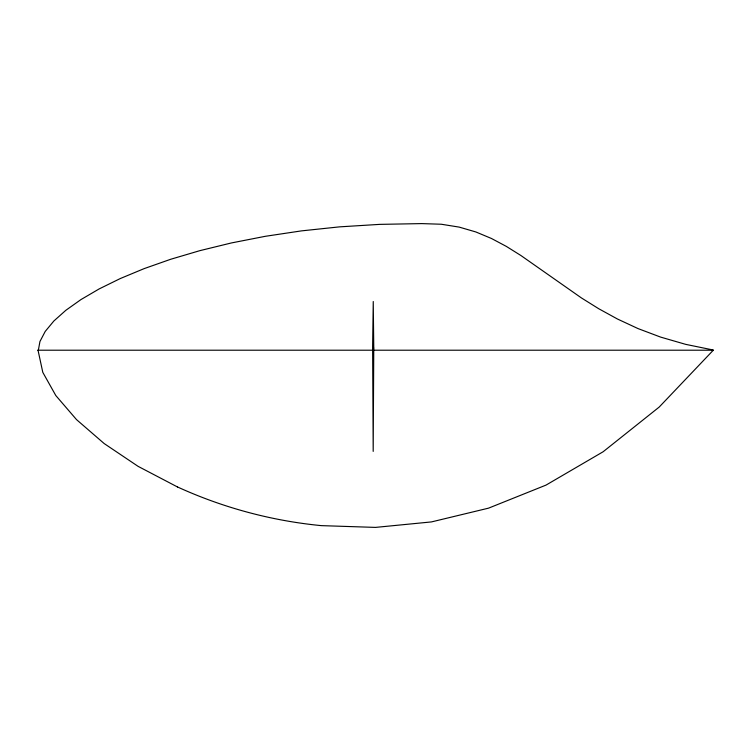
<?xml version="1.0" encoding="UTF-8"?>
<svg xmlns="http://www.w3.org/2000/svg" width="751" height="751" viewBox="0 0 751 751"><rect width="100%" height="100%" fill="white"/><g stroke="black" fill="none" stroke-linecap="round" stroke-linejoin="round"><path stroke-width="1.13" d="M37.55 350.21L712.962 350.21M177.48 486.967L138.081 466.343L104.182 443.559L76.518 419.612L55.809 395.542L42.798 372.346L38.207 351.055L39.944 341.508L45.22 331.426L53.894 320.968L65.853 310.294L80.977 299.565L99.151 288.928L120.244 278.565L144.145 268.623L170.721 259.264L199.86 250.656L231.439 242.939L265.338 236.302L301.442 230.886L339.612 226.858L379.753 224.371L421.715 223.601L441.269 224.239L459.208 227.112L475.824 231.946L491.436 238.471L506.362 246.412L520.903 255.509L581.434 297.94L598.707 308.717L617.463 319.015L638.003 328.572L660.636 337.105L685.682 344.352L713.45 350.05L659.19 407.07L603.128 451.755L546.005 485.108L488.535 508.155L431.459 521.917L375.5 527.399L321.39 525.634A450.459 450.45 -90 0 1 177.489 486.958M373.763 348.06L373.191 451.398L372.618 346.915L373.247 301.498L373.763 348.06"/></g></svg>
